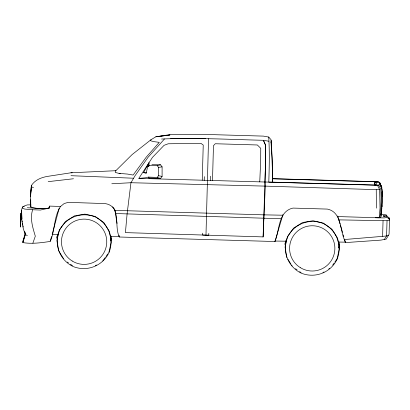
<?xml version="1.0" encoding="UTF-8"?>
<svg xmlns="http://www.w3.org/2000/svg" width="410" height="410" viewBox="0 0 410 410"><rect width="100%" height="100%" fill="white"/><g stroke="black" fill="none" stroke-linecap="round" stroke-linejoin="round"><path stroke-width="0.61" d="M202.258 180.221L203.232 145.043L200.874 143.315L168.208 143.782L164.092 145.314L152.433 157.409L138.846 178.376L145.509 177.781L148.333 177.089L149.22 178.001L160.515 178.437L162.099 176.443L162.099 166.839L160.489 164.784L151.92 164.702M376.401 208.136L376.247 189.651L265.306 186.119L264.998 182.045L265.567 160.735L265.501 145.217L263.348 140.292M164.461 138.995L148.077 157.261L135.151 175.567L130.959 182.727L127.095 213.866L125.419 232.613L263.21 236.913L265.608 160.735L265.618 145.217L263.466 140.297C229.497 139.472 195.488 137.56 161.514 139.031M381.93 206.384L381.915 191.731M205.979 235.191L208.552 138.698M212.503 180.523L213.466 145.683L215.27 143.746L257.352 144.976L260.75 148.343L260.693 160.592L259.755 181.897M202.694 233.167L202.642 235.073L208.751 235.289L208.803 233.377M204.211 180.441L204.323 176.638M210.32 180.636L210.448 176.197M263.051 236.908L265.306 186.119M272.517 178.791L272.44 182.409M374.786 184.895L374.878 181.768L272.558 178.791L272.65 181.958M344.287 239.542L382.602 236.355L383.058 220.672L387.035 220.718L389.069 220.36L389.5 219.616L386.717 216.777L383.56 216.588L383.56 215.696L386.717 215.686L389.5 218.525L389.075 234.248L386.23 239.122L380.941 240.111L345.399 242.597L344.287 239.542C339.982 229.272 341.32 211.903 327.349 209.085L292.95 208.085C278.021 211.37 279.697 230.312 274.951 241.531L119.407 237.006L118.972 235.268M387.035 220.718L386.589 235.94L384.185 239.722M265.639 165.256L265.685 164M337.696 216.572L379.25 217.792L380.044 208.147L379.65 189.656L377.482 185.248L138.846 178.376M115.927 170.703L70.992 172.774L47.637 176.372C41.302 177.402 35.029 179.923 31.396 185.51L30.427 195.416L30.786 207.06C36.69 209.074 43.337 208.849 49.441 208.024L49.636 206.097L60.577 206.455L64.124 203.575L68.188 202.345L105.303 203.601C121.801 206.435 113.765 226.356 119.407 237.006M30.427 196.692L31.396 185.51M30.581 196.067L31.539 186.16M381.085 214.86L381.326 212.436M381.505 210.622L381.751 208.198M381.09 215.527L381.818 208.27M381.935 207.06L382.058 205.851M148.507 166.644L148.933 162.832L143.608 172.513L146.114 173.327L147.651 166.788L149.619 165.399L157.184 165.594L160.489 164.784M379.25 217.792L379.911 217.607L380.992 207.942L381.167 197.681L380.834 189.42L378.666 185.151L375.073 185.048L375.955 184.797L376.385 184.018L375.955 182.158L375.068 181.861L374.514 184.849M57.646 234.033L56.949 237.072L57.364 239.532M57.646 234.469L56.949 237.508L57.262 239.353M110.849 240.475L111.269 238.651L110.854 236.196M110.849 240.911L111.269 239.086L110.746 236.016M108.901 252.375L111.269 242.049L109.506 231.599L103.873 222.62L95.233 216.48L84.901 214.112L74.446 215.875L65.467 221.502L59.322 230.138L56.949 240.47L58.717 250.92M285.77 240.67L285.073 243.709L285.591 246.779M285.77 241.106L285.073 244.14L285.591 247.215M338.834 247.717L339.388 245.288L338.768 241.598M338.834 248.152L339.388 245.723L338.665 241.418M272.465 178.673L374.186 181.63L379.547 182.265L379.978 184.121L379.547 184.905L377.482 185.248M21.638 210.509L21.668 219.514L23.201 228.257L25.246 234.674L22.817 242.576C31.78 244.17 41.266 242.73 50.256 241.434C55.196 230.297 53.684 216.623 60.577 206.455M30.786 207.06L30.709 199.726M51.583 236.508L50.174 241.234M52.249 234.043L59.214 208.172M22.817 242.576L25.42 234.069L25.246 234.674L27.373 235.514M274.951 241.531L282.931 214.635M32.877 243.135L35.316 236.17C32.779 227.827 29.725 218.274 32.662 209.746L40.39 210.053L49.441 208.024M48.723 207.972L49.636 206.097M386.717 216.777L386.287 217.541L384.252 217.91L375.437 217.751M102.756 261.011L105.283 257.459M106.005 256.44L107.815 253.903M332.684 265.106L334.13 263.077M334.852 262.062L337.02 259.012L339.393 248.685L337.625 238.236L331.997 229.257L323.357 223.117L313.025 220.744L302.57 222.512L293.586 228.139L287.446 236.775L285.073 247.102L286.836 257.552M150.988 139.728L150.634 140.215L150.993 140.866L153.478 141.583L159.275 142.342L146.232 157.184L133.137 175.055L127.546 174.071L119.095 173.394L115.266 172.466L115.266 171.262L132.107 154.58L150.988 139.728L155.856 136.786L170.683 134.526L208.695 134.526L263.445 136.115L268.729 137.048L271 139.666L271.128 140.266L272.148 157.681L272.563 182.153L375.668 185.064M148.333 177.089L157.194 177.412L158.619 175.69L158.578 167.398L157.184 165.594M95.356 265.649L96.417 264.988M322.952 272.614L324.008 271.953M328.764 268.97L329.819 268.309M388.639 235.222L386.589 235.94L382.602 236.355M24.231 206.42L22.617 206.963L21.474 209.869L21.884 219.504M379.911 217.607L380.664 217.377L381.09 216.608C381.361 205.389 385.046 192.715 379.547 182.265L381.9 187.744L379.978 183.07M147.651 166.788L148.61 166.562M158.578 167.398L162.099 166.839M155.856 136.786L169.94 135.023L158.245 136.453M48.206 181.645L73.467 178.76M111.812 183.757L130.959 182.727L264.947 186.109M30.924 204.815L27.326 204.908L25.118 205.625L22.617 206.963L22.622 208.234L24.774 209.079L32.662 209.746M272.563 182.153L268.791 182.158C269.267 167.121 269.662 152.059 268.729 137.048M170.637 138.621L205.41 138.606M376.247 189.651L379.65 189.656M388.239 218.52L389.5 218.525L389.069 217.689M383.058 220.672L338.624 219.862M274.951 241.039L286.477 241.223M338.353 242.043L345.399 242.156L345.399 242.597M263.943 214.855L282.931 215.214M115.066 210.376L264.112 214.86M115.794 213.538L263.963 218.212M263.845 218.207L281.255 218.689M70.992 172.774L72.262 172.81M375.068 181.861L378.666 181.963L374.878 181.768M44.526 208.716L27.326 207.742M52.131 234.453L58.512 234.648M110.234 236.237L119.177 236.508M70.992 175.695L133.383 178.222M380.839 214.158L386.287 214.876L386.717 215.686M119.095 173.394L120.34 173.476M143.608 172.513L146.601 172.861M263.466 140.297L268.873 141.235M158.619 175.69L162.099 176.443M157.194 177.412L160.515 178.437M31.396 186.801L33.492 187.631M295.518 268.699L297.045 269.78M299.587 271.589L301.109 272.67M67.394 262.062L68.414 262.784M70.443 264.23L72.478 265.675M383.56 215.696L384.354 216.5M148.702 177.822L149.348 178.683M287.83 259.135L290.813 263.891M291.474 264.947L292.14 266.003M59.045 251.448L63.683 258.838M381.766 188.59L379.85 183.593L381.9 188.8L382.258 196.667M24.677 231.732L25.235 233.485M24.687 231.676L25.241 233.433L22.817 241.336L22.996 241.946M337.696 215.978L340.023 223.891M340.382 225.11L342.534 232.414M343.247 234.848L343.785 236.678M344.502 239.112L345.399 242.156M30.786 205.794L30.95 206.43M22.104 220.754L22.325 222.005M22.545 223.255L22.765 224.506M22.98 225.751L23.201 227.002M114.836 209.807L117.055 223.47M271 141.829L272.148 160.812L272.537 178.452M21.715 212.918L21.904 218.935M148.933 162.832L149.014 166.004M271.374 142.531L271.374 145.417M271.128 140.266L271.128 143.008M112.606 206.855A13.858 13.837 1 0 1 114.523 209.279M20.879 213.21L20.5 226.95L20.879 213.21M59.322 230.574C53.705 244.375 59.619 259.899 72.985 266.474C86.787 272.081 102.321 266.182 108.901 252.811C114.513 239.015 108.604 223.491 95.233 216.916C81.431 211.304 65.902 217.208 59.322 230.574M287.446 237.211C281.829 251.007 287.743 266.531 301.109 273.106C314.911 278.718 330.439 272.814 337.02 259.448C342.637 245.646 336.723 230.123 323.357 223.547C309.555 217.941 294.026 223.839 287.446 237.211M300.345 267.653A22.647 22.637 0 0 0 334.867 249.044A22.647 22.637 0 0 0 301.483 228.462A22.647 22.637 0 0 0 300.345 267.653M72.221 261.021A22.647 22.637 0 0 0 106.749 242.412A22.647 22.637 0 0 0 73.364 221.83A22.647 22.637 0 0 0 72.221 261.021"/></g></svg>
